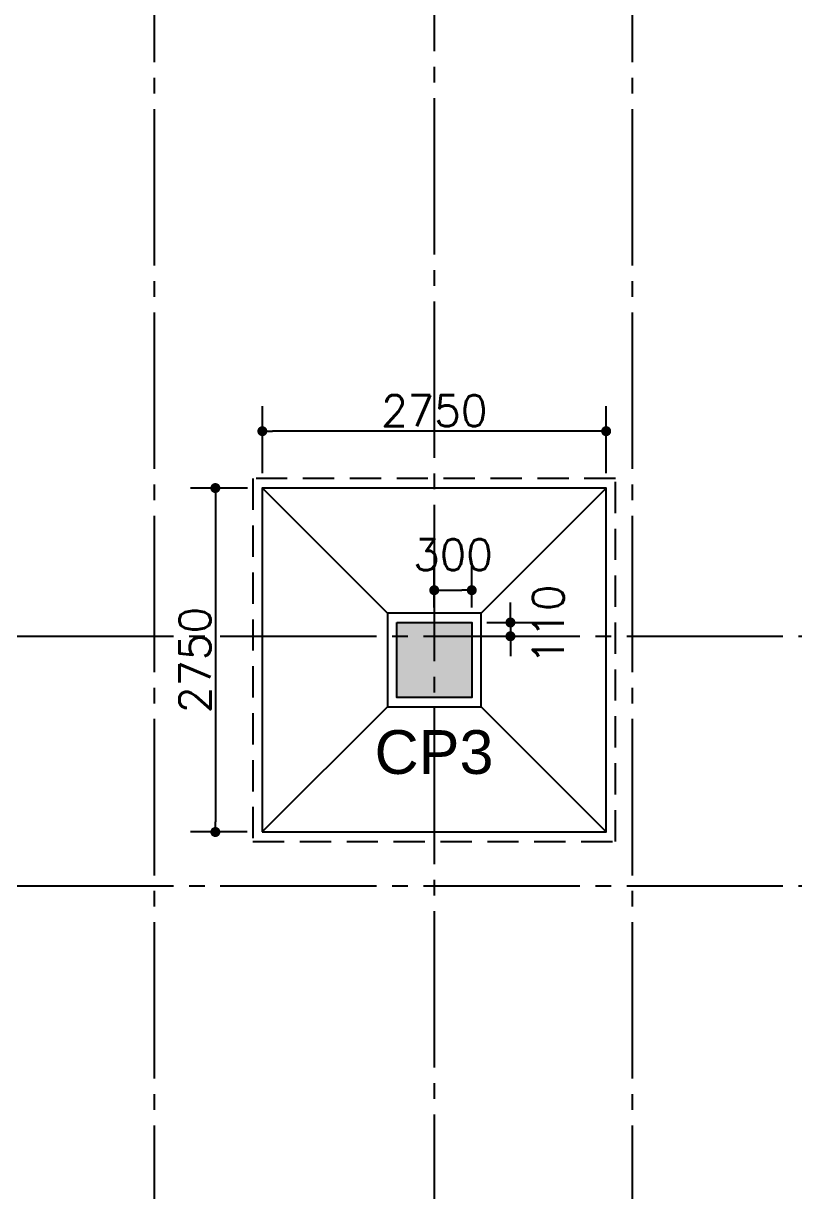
# Model space of a CAD drawing. Extents: x -200722 to 834823, y -494970 to 88783.
# Drawn here: x 266819 to 272980, y 34097 to 43430 of the extents above; entities that cross this region are included whole.
import ezdxf

# ---------------------------------------------------------------- set-up
doc = ezdxf.new("R2010")
doc.units = 0
doc.header["$LTSCALE"] = 100
doc.header["$MEASUREMENT"] = 0
doc.header["$PDMODE"] = 34
for name, pattern in [('ACAD_ISO04W100', [30, 24, -3, 0, -3]), ('CL', [3.25, 2.5, -0.25, 0.25, -0.25]), ('HIDDEN', [0.375, 0.25, -0.125])]:
    doc.linetypes.add(name, pattern=pattern)
doc.layers.get('0').update_dxf_attribs({"linetype": 'CONTINUOUS'})
doc.layers.get('DEFPOINTS').update_dxf_attribs({"linetype": 'CONTINUOUS'})
for name, color, linetype in [('A-Grid', 5, 'ACAD_ISO04W100'), ('BEAM', 4, 'CONTINUOUS'), ('COL', 150, 'CONTINUOUS'), ('F_EXEC', 3, 'HIDDEN'), ('F_FTG1', 11, 'CONTINUOUS'), ('TEXT', 2, 'CONTINUOUS')]:
    doc.layers.add(name, color=color, linetype=linetype)
doc.layers.add('HATCH', color=252, linetype='CONTINUOUS', lineweight=30)
doc.styles.add('AR', font='arial.ttf')
doc.styles.add('ROMANS', font='romans.shx')
doc.styles.get("Standard").update_dxf_attribs({"font": 'simplex.shx'})
doc.dimstyles.new('STANDARD$0', dxfattribs={"dimtxt": 2.5, "dimasz": 2.5, "dimexe": 2, "dimexo": 0.7, "dimgap": 0.9, "dimtad": 1, "dimdec": 0, "dimdsep": 46, "dimtxsty": 'ROMANS', "dimcen": 0.09, "dimclrd": 4, "dimclre": 4, "dimclrt": 3, "dimadec": 0, "dimazin": 0, "dimtfac": 1, "dimtdec": 0, "dimtmove": 0, "dimatfit": 3, "dimfxl": 1, "dimtolj": 1, "dimtzin": 0, "dimarcsym": 0})

# ---------------------------------------------------------------- blocks, each defined once
blk = doc.blocks.new('DOT')
at = {"color": 0, "linetype": 'ByBlock'}
blk.add_line((-0.5, 0), (-1, 0), dxfattribs=at)
at = {"color": 0, "linetype": 'ByBlock', "const_width": 0.5}
blk.add_lwpolyline([(-0.25, 0, 1), (0.25, 0, 1)], format="xyb", close=True, dxfattribs=at)
blk = doc.blocks.new('*D981')
at = {"layer": 'BEAM', "color": 0, "lineweight": -2, "transparency": 16777216}
for p, q in [((270105.6, 38759.4), (270105.6, 39097.5)), ((270405.6, 38759.4), (270405.6, 39097.5)), ((270185.6, 38897.5), (270325.6, 38897.5))]:
    blk.add_line(p, q, dxfattribs=at)
at = {"layer": 'DEFPOINTS', "color": 0, "lineweight": -3, "transparency": 16777216}
for p in [(270405.6, 38897.5), (270105.6, 38639.4, 7446.6), (270405.6, 38639.4, 7446.6)]:
    blk.add_point(p, dxfattribs=at)
at = {"layer": 'BEAM', "color": 0, "lineweight": -2, "transparency": 16777216, "xscale": 80, "yscale": 80, "zscale": 80, "rotation": 180}
blk.add_blockref('DOT', (270105.6, 38897.5), dxfattribs=at)
at = {"layer": 'BEAM', "color": 0, "lineweight": -2, "transparency": 16777216, "xscale": 80, "yscale": 80, "zscale": 80}
blk.add_blockref('DOT', (270405.6, 38897.5), dxfattribs=at)
at = {"layer": 'BEAM', "color": 0, "transparency": 16777216, "insert": (270255.6, 39181.7), "char_height": 248, "attachment_point": 5}
blk.add_mtext('\\A1;300', dxfattribs=at)
blk = doc.blocks.new('_DOT')
at = {"color": 0, "linetype": 'ByBlock'}
blk.add_line((-0.5, 0), (-1, 0), dxfattribs=at)
at = {"color": 0, "linetype": 'ByBlock', "const_width": 0.5}
blk.add_lwpolyline([(-0.25, 0, 1), (0.25, 0, 1)], format="xyb", close=True, dxfattribs=at)
blk = doc.blocks.new('*D982')
at = {"layer": 'BEAM', "color": 0, "lineweight": -2, "transparency": 16777216}
for p, q in [((270714.9, 38719.4), (270714.9, 38799.4)), ((270525.6, 38639.4), (270914.9, 38639.4)), ((270714.9, 38639.4), (270714.9, 38529.4)), ((270525.6, 38529.4), (270914.9, 38529.4)), ((270714.9, 38449.4), (270714.9, 38369.4))]:
    blk.add_line(p, q, dxfattribs=at)
at = {"layer": 'DEFPOINTS', "color": 0, "lineweight": -3, "transparency": 16777216}
for p in [(270405.6, 38639.4, 7446.6), (270405.6, 38529.4, 7446.6), (270714.9, 38529.4)]:
    blk.add_point(p, dxfattribs=at)
at = {"layer": 'BEAM', "color": 0, "lineweight": -2, "transparency": 16777216, "xscale": 80, "yscale": 80, "zscale": 80}
for p, rotation in [((270714.9, 38639.4), 270), ((270714.9, 38529.4), 90)]:
    blk.add_blockref('DOT', p, dxfattribs=dict(at, rotation=rotation))
at = {"layer": 'BEAM', "color": 0, "transparency": 16777216, "insert": (271017.2, 38623.7), "char_height": 248, "attachment_point": 5, "rotation": 90}
blk.add_mtext('\\A1;110', dxfattribs=at)
blk = doc.blocks.new('*D2015')
at = {"layer": 'BEAM', "color": 0, "lineweight": -2, "transparency": 16777216}
for p, q in [((268730.8, 39834.4), (268730.8, 40369)), ((271480.4, 39834.4), (271480.4, 40369)), ((271400.4, 40169), (268810.8, 40169))]:
    blk.add_line(p, q, dxfattribs=at)
at = {"layer": 'DEFPOINTS', "color": 0, "lineweight": -3, "transparency": 16777216}
for p in [(268730.8, 40169), (268730.8, 39714.4, 7446.6), (271480.4, 39714.4, 7446.6)]:
    blk.add_point(p, dxfattribs=at)
at = {"layer": 'BEAM', "color": 0, "lineweight": -2, "transparency": 16777216, "xscale": 80, "yscale": 80, "zscale": 80, "rotation": 180}
blk.add_blockref('DOT', (268730.8, 40169), dxfattribs=at)
at = {"layer": 'BEAM', "color": 0, "lineweight": -2, "transparency": 16777216, "xscale": 80, "yscale": 80, "zscale": 80}
blk.add_blockref('DOT', (271480.4, 40169), dxfattribs=at)
at = {"layer": 'BEAM', "color": 0, "transparency": 16777216, "insert": (270105.6, 40333), "char_height": 248, "attachment_point": 5}
blk.add_mtext('\\A1;2750', dxfattribs=at)
blk = doc.blocks.new('*D2016')
at = {"layer": 'BEAM', "color": 0, "lineweight": -2, "transparency": 16777216}
for p, q in [((268610.8, 39714.4), (268155, 39714.4)), ((268355, 39634.4), (268355, 37044.4)), ((268610.6, 36964.4), (268155, 36964.4))]:
    blk.add_line(p, q, dxfattribs=at)
at = {"layer": 'DEFPOINTS', "color": 0, "lineweight": -3, "transparency": 16777216}
for p in [(268730.8, 39714.4, 7446.6), (268355, 36964.4), (268730.6, 36964.4, 7446.6)]:
    blk.add_point(p, dxfattribs=at)
at = {"layer": 'BEAM', "color": 0, "lineweight": -2, "transparency": 16777216, "xscale": 80, "yscale": 80, "zscale": 80}
for p, rotation in [((268355, 39714.4), 90), ((268355, 36964.4), 270)]:
    blk.add_blockref('DOT', p, dxfattribs=dict(at, rotation=rotation))
at = {"layer": 'BEAM', "color": 0, "transparency": 16777216, "insert": (268191, 38339.4), "char_height": 248, "attachment_point": 5, "rotation": 90}
blk.add_mtext('\\A1;2750', dxfattribs=at)

msp = doc.modelspace()

# ---------------------------------------------------------------- hatches: boundary and pattern name
at = {"layer": 'HATCH', "ltscale": 0.4, "true_color": 0x000000}
msp.add_hatch(color=18, dxfattribs=at).paths.add_polyline_path([(269805.6, 38639.4), (270405.6, 38639.4), (270405.6, 38039.4), (269805.6, 38039.4)])

# ---------------------------------------------------------------- linework, layer by layer
at = {"layer": 'A-Grid', "color": 8, "linetype": 'CL', "ltscale": 5}
for p, q in [((270105.6, 59081, 7446.6), (270105.6, 10145.9, 7446.6)), ((224519.6, 38529.4, 7446.6), (327010.7, 38529.4, 7446.6)), ((224519.6, 36534.4, 7446.6), (327010.7, 36534.4, 7446.6))]:
    msp.add_line(p, q, dxfattribs=at)
at = {"layer": 'A-Grid', "color": 8, "linetype": 'CL', "ltscale": 5, "elevation": 7446.6}
for points in [[(267865.6, 62242.9), (267865.6, -9708.8)], [(271689.6, 62242.9), (271689.6, -9708.8)]]:
    msp.add_lwpolyline(points, dxfattribs=at)
at = {"layer": 'COL', "color": 18, "ltscale": 500, "true_color": 0x000000, "elevation": 7446.6}
msp.add_lwpolyline([(269805.6, 38639.4), (270405.6, 38639.4), (270405.6, 38039.4), (269805.6, 38039.4), (269805.6, 38639.4)], dxfattribs=at)
at = {"layer": 'F_EXEC', "color": 18, "ltscale": 10, "true_color": 0x000000, "elevation": 7446.6}
msp.add_lwpolyline([(268655.6, 36889.4), (271555.6, 36889.4), (271555.6, 39789.4), (268655.6, 39789.4)], close=True, dxfattribs=at)
at = {"layer": 'F_FTG1', "color": 18, "ltscale": 0.4, "true_color": 0x000000}
for p, q in [((269730.6, 38714.4, 7446.6), (268730.8, 39714.4, 7446.6)), ((270480.6, 38714.4, 7446.6), (271480.4, 39714.4, 7446.6)), ((269730.6, 37964.4, 7446.6), (268730.6, 36964.6, 7446.6)), ((270480.6, 37964.4, 7446.6), (271480.6, 36964.6, 7446.6))]:
    msp.add_line(p, q, dxfattribs=at)
at = {"layer": 'F_FTG1', "color": 18, "ltscale": 0.4, "true_color": 0x000000, "elevation": 7446.6}
for points in [[(268730.6, 36964.4), (271480.6, 36964.4), (271480.6, 39714.4), (268730.6, 39714.4)], [(269730.6, 37964.4), (270480.6, 37964.4), (270480.6, 38714.4), (269730.6, 38714.4)]]:
    msp.add_lwpolyline(points, close=True, dxfattribs=at)

# ---------------------------------------------------------------- texts
at = {"layer": 'TEXT', "color": 18, "true_color": 0x000000, "style": 'AR'}
msp.add_text('CP3', height=350, dxfattribs=at).set_placement((269628.2, 37428.6, -14893.2))

# ---------------------------------------------------------------- dimensions: what is measured, and where the dimension line sits
at = {"layer": 'BEAM', "color": 18, "true_color": 0x000000}
dim = msp.add_linear_dim(base=(268730.8, 40169), p1=(271480.4, 39714.4, 7446.6), p2=(268730.8, 39714.4, 7446.6), dimstyle='STANDARD$0', override={"dimscale": 8, "dimtxt": 31, "dimasz": 10, "dimexe": 25, "dimexo": 15, "dimgap": 5, "dimzin": 3, "dimtxsty": 'Standard', "dimblk": 'DOT', "dimcen": 3, "dimdle": 1, "dimclrd": 0, "dimclre": 0, "dimclrt": 0, "dimtmove": 2, "dimldrblk": 'DOT', "dimtzin": 3}, dxfattribs=at)
dim.commit()
dim.dimension.update_dxf_attribs({"geometry": '*D2015', "text_midpoint": (270105.6, 40333)})
dim = msp.add_linear_dim(base=(268355, 36964.4), p1=(268730.8, 39714.4, 7446.6), p2=(268730.6, 36964.4, 7446.6), angle=90, dimstyle='STANDARD$0', override={"dimscale": 8, "dimtxt": 31, "dimasz": 10, "dimexe": 25, "dimexo": 15, "dimgap": 5, "dimzin": 3, "dimtxsty": 'Standard', "dimblk": 'DOT', "dimcen": 3, "dimdle": 1, "dimclrd": 0, "dimclre": 0, "dimclrt": 0, "dimtmove": 2, "dimldrblk": 'DOT', "dimtzin": 3}, dxfattribs=at)
dim.commit()
dim.dimension.update_dxf_attribs({"geometry": '*D2016', "text_midpoint": (268191, 38339.4)})
dim = msp.add_linear_dim(base=(270405.6, 38897.5), p1=(270105.6, 38639.4, 7446.6), p2=(270405.6, 38639.4, 7446.6), dimstyle='STANDARD$0', override={"dimscale": 8, "dimtxt": 31, "dimasz": 10, "dimexe": 25, "dimexo": 15, "dimgap": 5, "dimzin": 3, "dimtxsty": 'Standard', "dimblk": 'DOT', "dimcen": 3, "dimdle": 1, "dimclrd": 0, "dimclre": 0, "dimclrt": 0, "dimtmove": 2, "dimldrblk": 'DOT', "dimtzin": 3}, dxfattribs=at)
dim.commit()
dim.dimension.update_dxf_attribs({"geometry": '*D981', "text_midpoint": (270255.6, 39181.7), "dimtype": 160})
dim = msp.add_linear_dim(base=(270714.9, 38529.4), p1=(270405.6, 38639.4, 7446.6), p2=(270405.6, 38529.4, 7446.6), angle=90, dimstyle='STANDARD$0', override={"dimscale": 8, "dimtxt": 31, "dimasz": 10, "dimexe": 25, "dimexo": 15, "dimgap": 5, "dimzin": 3, "dimtxsty": 'Standard', "dimblk": 'DOT', "dimcen": 3, "dimdle": 1, "dimclrd": 0, "dimclre": 0, "dimclrt": 0, "dimtmove": 2, "dimldrblk": 'DOT', "dimtzin": 3}, dxfattribs=at)
dim.commit()
dim.dimension.update_dxf_attribs({"geometry": '*D982', "text_midpoint": (271017.2, 38623.7), "dimtype": 160})

doc.saveas('drawing.dxf')
